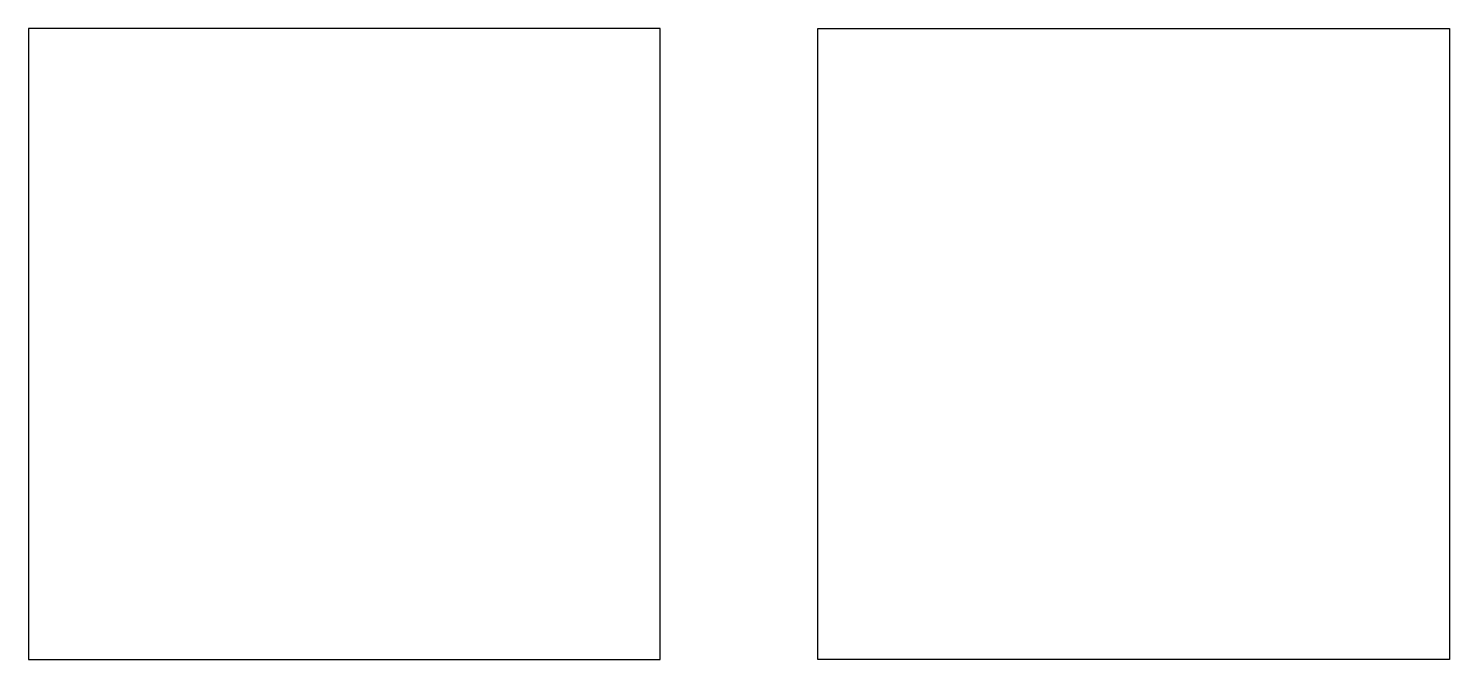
# Model space of a CAD drawing. Extents: x 331500 to 331545, y 5831900 to 5831920.
import ezdxf

# ---------------------------------------------------------------- set-up
doc = ezdxf.new("R2010")
doc.units = 0
doc.layers.get('0').update_dxf_attribs({"linetype": 'CONTINUOUS'})

# ---------------------------------------------------------------- blocks, each defined once
blk = doc.blocks.new('theblock')
at = {"linetype": 'Continuous'}
blk.add_lwpolyline([(0, 0), (20, 0), (20, 20), (0, 20)], close=True, dxfattribs=at)

msp = doc.modelspace()

# ---------------------------------------------------------------- block references
at = {"linetype": 'Continuous'}
msp.add_blockref('theblock', (331500, 5831900), dxfattribs=at)
at = {"linetype": 'Continuous', "extrusion": (3e-16, 4e-16, -1)}
msp.add_blockref('theblock', (-331545, 5831900, 0), dxfattribs=at)

doc.saveas('drawing.dxf')
